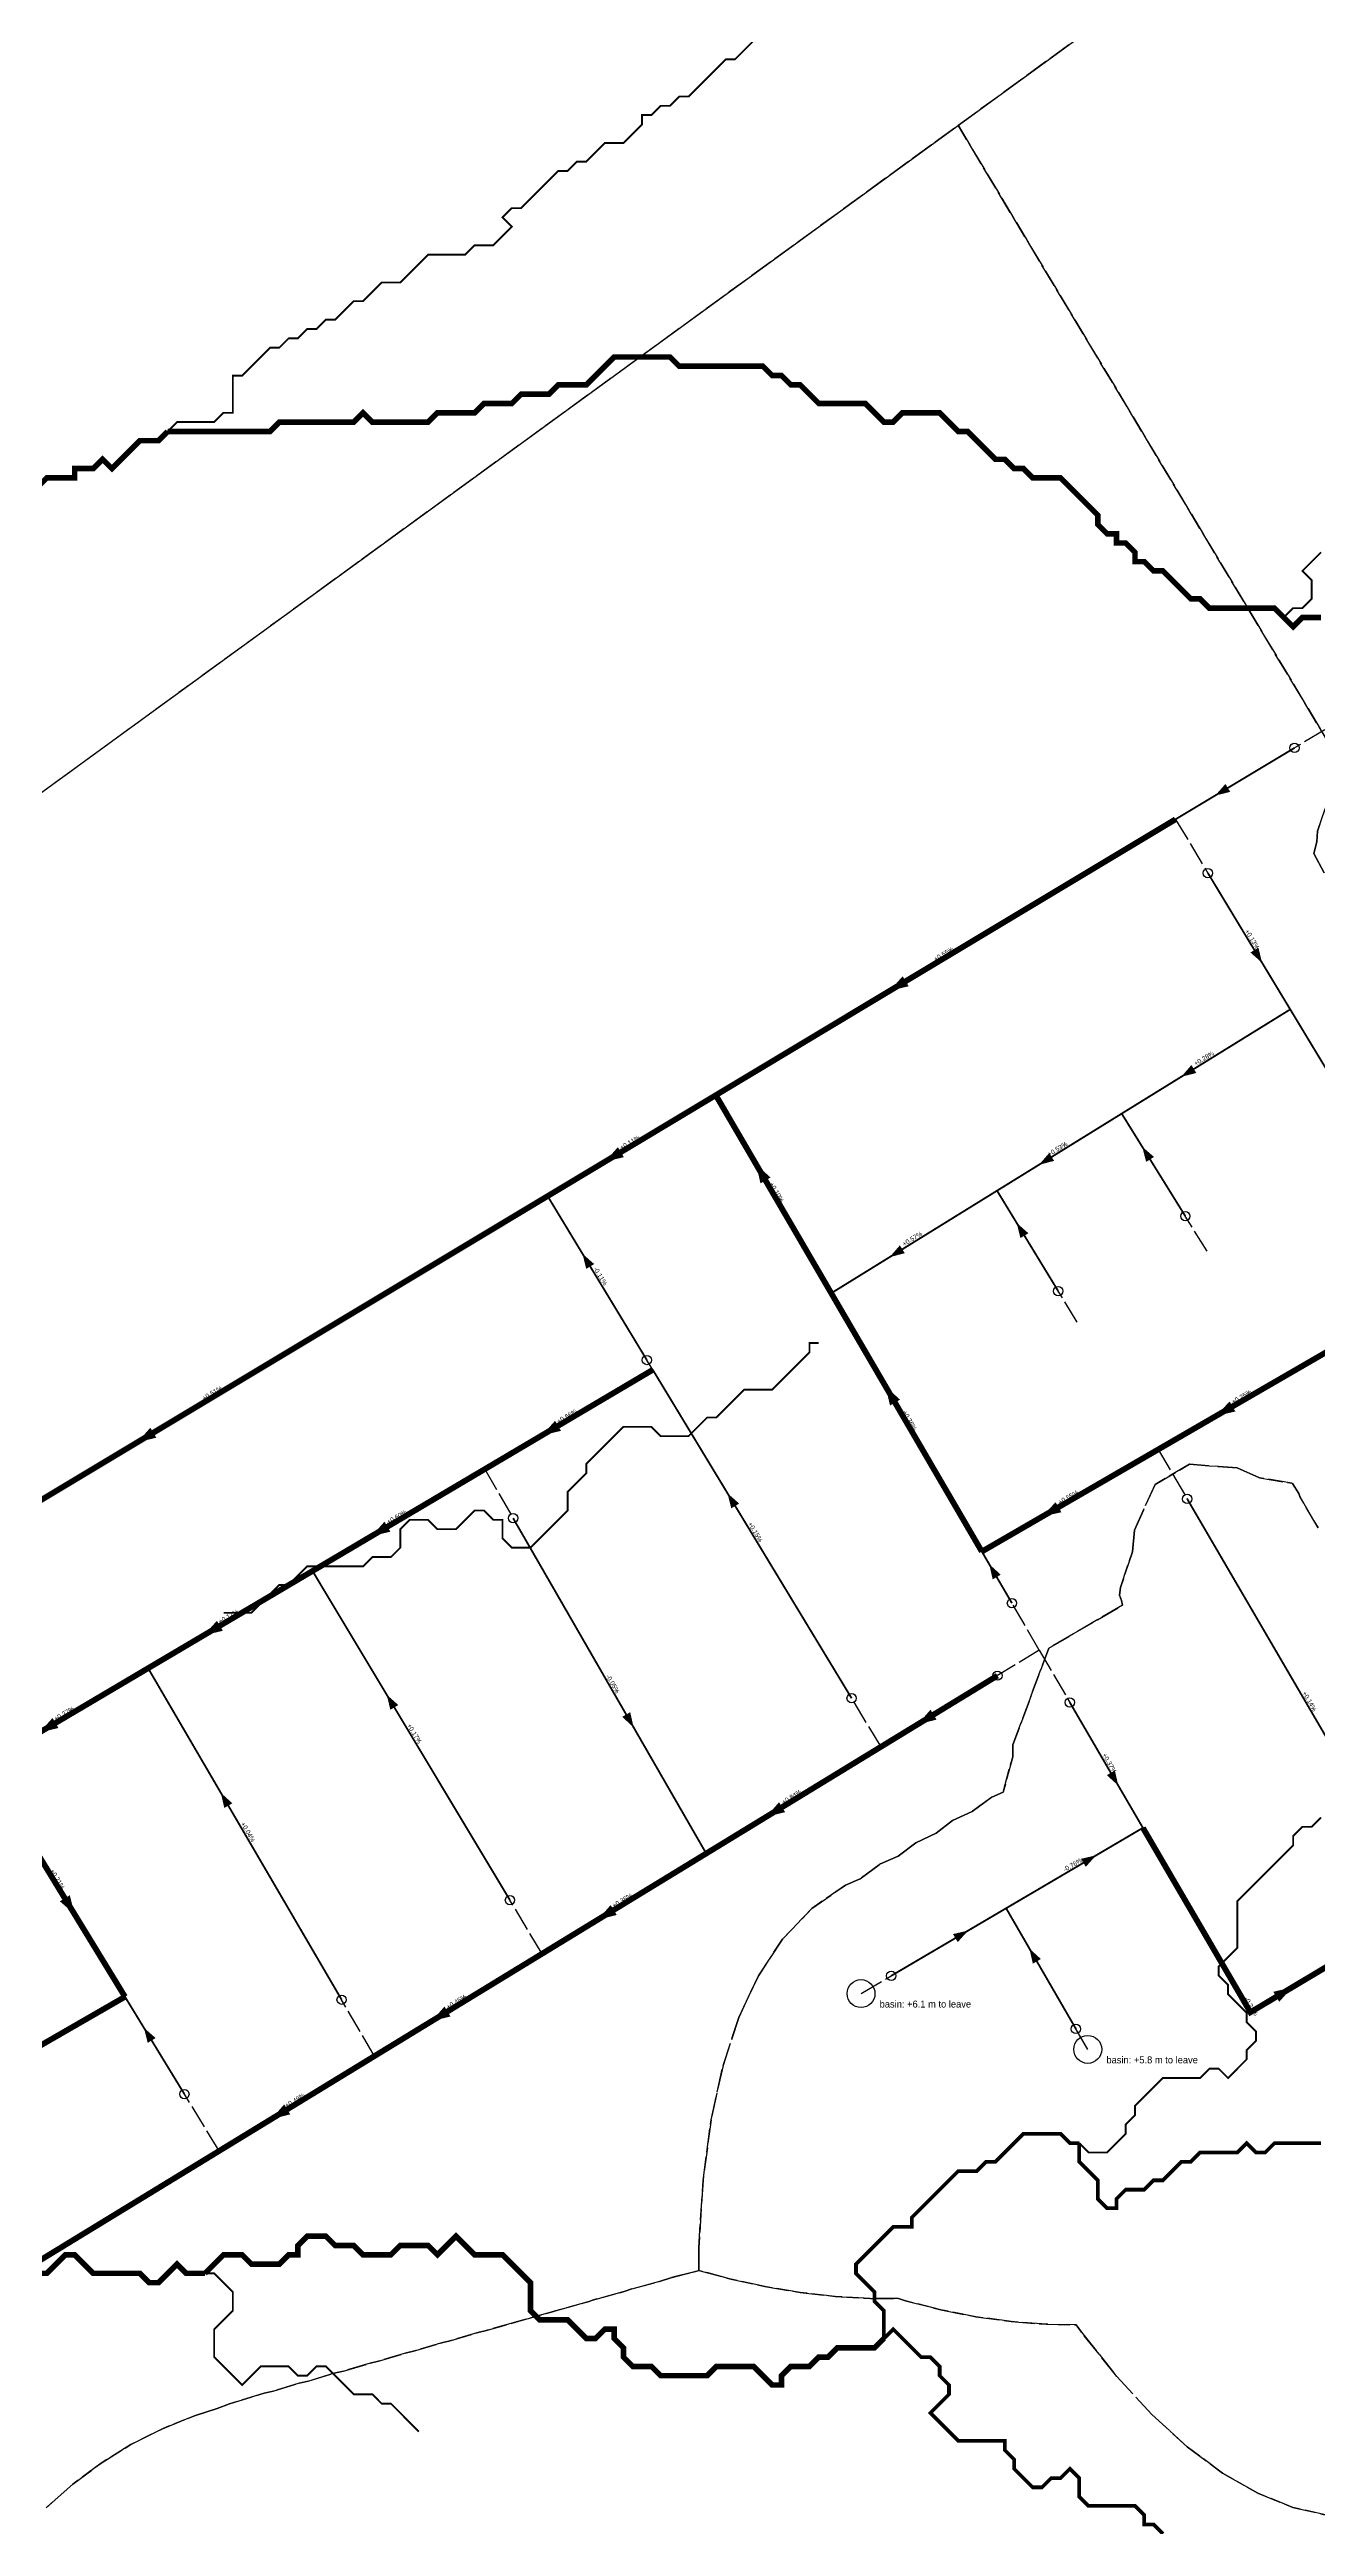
# Model space of a CAD drawing. Header units: metres. Extents: x 442821 to 452274, y 2561971 to 2571293.
# Drawn here: x 444264 to 444810, y 2566019 to 2567085 of the extents above; entities that cross this region are included whole.
import ezdxf
from ezdxf.enums import TextEntityAlignment as Align

# ---------------------------------------------------------------- set-up
doc = ezdxf.new("R2010")
doc.units = ezdxf.units.M
doc.header["$LTSCALE"] = 8
doc.linetypes.add('DASHDOT', pattern=[3.556, 2.54, -0.508, 0, -0.508])
doc.linetypes.add('DASHED', pattern=[1.524, 1.27, -0.254])
for name, color, linetype in [('A_ARROWS', 7, 'Continuous'), ('A_BASINS', 1, 'Continuous'), ('A_BRANCH', 7, 'Continuous'), ('A_CATCHMENTS', 7, 'Continuous'), ('A_ENVELOPE', 3, 'Continuous'), ('A_GRADIENT', 8, 'Continuous'), ('A_HEAD_GAP', 8, 'Continuous'), ('A_HEADS', 8, 'Continuous'), ('A_LATERAL', 7, 'Continuous'), ('A_STREAMS', 5, 'Continuous'), ('A_SUBMAIN', 7, 'Continuous')]:
    doc.layers.add(name, color=color, linetype=linetype)

msp = doc.modelspace()

# ---------------------------------------------------------------- linework, layer by layer
at = {"layer": 'A_ARROWS', "color": 3}
for points in [[(444765.6231567996, 2566763.658279241), (444770.0819351652, 2566768.666202512), (444772.14004479174, 2566765.236306775)], [(444785.8454848886, 2566691.7048431616), (444780.8247949226, 2566696.1492410135), (444784.24877412047, 2566698.2171787424)], [(444625.6557632772, 2566679.6708165784), (444631.22923623194, 2566685.930720669), (444633.80187326664, 2566681.643350999)], [(444751.0344220096, 2566642.680716429), (444755.42602791137, 2566647.747648203), (444757.52968908136, 2566644.3455003984)], [(444503.16188143886, 2566606.1683381204), (444508.73535439343, 2566612.4282422117), (444511.30799142824, 2566608.1408725413)], [(444568.20314374997, 2566605.0367509723), (444574.39192661474, 2566599.384409276), (444570.0723044986, 2566596.866301897)], [(444689.86857083126, 2566604.8598357965), (444694.260176733, 2566609.9267675704), (444696.363837903, 2566606.524619766)], [(444734.2769973879, 2566612.6063958867), (444739.35121931427, 2566608.2232153243), (444735.95257167623, 2566606.1139040072)], [(444625.6374862535, 2566565.1436193814), (444630.0290921573, 2566570.210551154), (444632.1327533259, 2566566.8084033486)], [(444680.2725031355, 2566579.8392805792), (444685.30982219276, 2566575.4137391755), (444681.89362084947, 2566573.332977684)], [(444493.51400059985, 2566566.5938528697), (444498.5396210623, 2566562.15503107), (444495.11793952825, 2566560.08329376)], [(444623.9068175844, 2566509.4813257246), (444630.0956004492, 2566503.828984028), (444625.775978333, 2566501.3108766493)], [(444766.1733757419, 2566496.8940253705), (444771.84429686435, 2566503.0657879733), (444774.3494070433, 2566498.738615341)], [(444302.05818786164, 2566485.496026307), (444307.63166081894, 2566491.7559303953), (444310.2042978519, 2566487.468560724)], [(444476.1023190677, 2566488.4934306038), (444481.71616655885, 2566494.717152669), (444484.2610176474, 2566490.413232022)], [(444555.88805962016, 2566463.5768511905), (444560.9136800836, 2566459.1380293923), (444557.49199855013, 2566457.0662920815)], [(444691.3196559075, 2566453.5593050946), (444696.9905770275, 2566459.7310677), (444699.4956872082, 2566455.4038950684)], [(444402.7349751702, 2566445.1122950716), (444408.3488226614, 2566451.336017137), (444410.89367374993, 2566447.03209649)], [(444668.4546447233, 2566433.062908893), (444673.40567101503, 2566428.5410355357), (444669.9499733221, 2566426.5265496327)], [(444330.6527913093, 2566402.491057593), (444336.2666388029, 2566408.714779656), (444338.8114898898, 2566404.410859008)], [(444409.30050971295, 2566376.927031011), (444414.30779232853, 2566372.4675331907), (444410.87760093354, 2566370.4099163674)], [(444515.50809087127, 2566362.848683936), (444510.5807205729, 2566367.396323098), (444514.046879935, 2566369.3927547336)], [(444637.67532581853, 2566364.157984174), (444643.1999701862, 2566370.461023489), (444645.80585656373, 2566366.193781266)], [(444259.93952338083, 2566360.679241911), (444265.5533708718, 2566366.902963977), (444268.0982219605, 2566362.5990433297)], [(444337.9479181909, 2566334.7347415625), (444342.90198404086, 2566330.2161984835), (444339.4476417452, 2566328.1993892947)], [(444572.54109994206, 2566324.382320414), (444578.0657443121, 2566330.685359727), (444580.67163068795, 2566326.418117503)], [(444275.0252613443, 2566282.5246315077), (444268.7224195938, 2566288.049501268), (444272.98975500005, 2566290.6552350475)], [(444500.10931723623, 2566280.1502412604), (444505.6339616064, 2566286.4532805732), (444508.2398479822, 2566282.1860383493)], [(444428.6236879966, 2566236.4959517657), (444434.1483323668, 2566242.7989910785), (444436.75421874254, 2566238.5317488546)], [(444304.859755486, 2566233.665536929), (444309.9020288865, 2566229.2456411207), (444306.4881605614, 2566227.161054097)], [(444359.68726241426, 2566194.398390182), (444365.21190678194, 2566200.701429497), (444367.81779315945, 2566196.434187274)]]:
    msp.add_solid(points, dxfattribs=at)
at = {"layer": 'A_ARROWS', "color": 2}
for points in [[(444723.9978013337, 2566337.7828387613), (444719.04677504196, 2566342.3047121186), (444722.5024727349, 2566344.3191980217)], [(444714.47998820146, 2566307.846226619), (444709.9768206591, 2566302.878180516), (444707.94931532315, 2566306.3262556475)], [(444659.4195015132, 2566275.4700670987), (444654.91633396887, 2566270.5020209975), (444652.88882863417, 2566273.95009613)], [(444685.74122608034, 2566267.764641025), (444690.67750764923, 2566263.226676253), (444687.2152712009, 2566261.2234491627)], [(444798.80141794484, 2566251.0804335116), (444793.21463613684, 2566244.8324043), (444790.6511287224, 2566249.1252389974)]]:
    msp.add_solid(points, dxfattribs=at)
at = {"layer": 'A_BASINS', "color": 1}
for centre in [(444613.31, 2566248.36), (444710.86, 2566224.35)]:
    msp.add_circle(centre, 6, dxfattribs=at)
at = {"layer": 'A_BRANCH', "color": 3, "linetype": 'DASHED', "const_width": 0.8}
for points in [[(444799.77893368655, 2566784.153460038), (444748.56913176965, 2566753.425008088)], [(444762.536898875, 2566730.297936438), (444797.93797934864, 2566671.682746307)], [(444856.1577603503, 2566575.2855887297), (444797.93797934864, 2566671.682746307)], [(444521.2003507339, 2566520.867074413), (444478.5093293599, 2566591.375569284)], [(444609.2817136517, 2566375.3918872285), (444523.7451857832, 2566516.664024609)], [(444463.67026901164, 2566452.848335474), (444546.739252718, 2566308.625848515)], [(444678.23681920796, 2566416.2823309097), (444665.2906715724, 2566438.490464727)], [(444462.31168580113, 2566288.5536867213), (444377.38908702723, 2566430.125608213)], [(444389.9091255829, 2566245.7368346793), (444306.6684619109, 2566388.309442325)], [(444322.2721361353, 2566205.149781008), (444296.725813426, 2566246.986260335)]]:
    msp.add_lwpolyline(points, dxfattribs=at)
at = {"layer": 'A_BRANCH', "color": 2, "linetype": 'DASHED', "const_width": 0.8}
for points in [[(444753.5950819895, 2566461.1550979223), (444856.1977274185, 2566285.355190215)], [(444703.11132166814, 2566373.6120096045), (444734.5646446052, 2566319.656221021)]]:
    msp.add_lwpolyline(points, dxfattribs=at)
at = {"layer": 'A_CATCHMENTS', "color": 2, "linetype": 'DASHED'}
for points in [[(444815.5486370954, 2566784.469336712), (444655.03767099266, 2567051.96523247), (444822.4616631429, 2567173.824467263)], [(444812.4836615436, 2566730.465179517), (444808.015013004, 2566738.7601716365), (444809.3373474274, 2566743.715821385), (444809.61976812495, 2566748.4082779284), (444815.6740390288, 2566765.9736079355)], [(444814.24226401816, 2566023.8942500404), (444799.1097290824, 2566027.378422766), (444783.9664554699, 2566033.456061578), (444768.8124431806, 2566042.1271664756), (444753.6476922146, 2566053.391737459), (444738.4722025691, 2566067.2497745315), (444723.28597425227, 2566083.7012776844), (444708.089007256, 2566102.7462469265), (444705.8792537888, 2566105.890416634), (444692.95688796195, 2566106.1300392556), (444677.8338994372, 2566107.30868646), (444662.70719140256, 2566109.3856205284), (444647.5767638702, 2566112.360841459), (444632.44261682796, 2566116.2343492545), (444629.3982918849, 2566117.193988676), (444617.320377508, 2566117.23205823), (444602.1986631088, 2566118.102995138), (444587.0735397654, 2566119.797216097), (444571.9450074733, 2566122.3147211056), (444556.8130662458, 2566125.6555101634), (444543.488879006, 2566129.3212918686), (444543.5294715843, 2566138.9445920913), (444545.36742041423, 2566168.0118131503), (444548.8381333606, 2566194.075153172), (444553.9605282698, 2566217.4337985176), (444560.7346051417, 2566238.087749186), (444569.1603639765, 2566256.0370051777), (444579.5638188639, 2566271.774741485), (444592.1656177381, 2566284.93963837), (444606.63974650885, 2566295.0385208423), (444612.88310588134, 2566297.724651435), (444621.7330793592, 2566304.123432093), (444629.2808690493, 2566307.5270594177), (444636.8397951165, 2566313.1864283024), (444645.66569236666, 2566317.3514735457), (444652.732183734, 2566322.8261889615), (444661.124140613, 2566326.737457789), (444669.51873214496, 2566332.8650624193), (444674.4990461595, 2566335.020406127), (444678.5477300547, 2566350.256333721), (444678.68768793286, 2566355.3780457093), (444694.0319680846, 2566396.9046439934), (444725.72796111496, 2566415.381703282), (444725.3215426873, 2566417.459623568), (444724.45700966346, 2566419.7554366), (444724.8813618621, 2566423.0688130674), (444730.08085137897, 2566438.366714271), (444730.88737253076, 2566447.699051901), (444739.7770708641, 2566467.3481867323), (444754.6655897973, 2566476.037619218), (444775.13283843844, 2566474.492988424), (444784.719153163, 2566470.2554358174), (444798.5535123278, 2566467.8467932353), (444798.9251755462, 2566467.7007735483), (444801.60409835033, 2566463.4352062233), (444802.03414122236, 2566462.2316353973), (444809.8935298134, 2566448.68923413)]]:
    msp.add_lwpolyline(points, dxfattribs=at)
at = {"layer": 'A_CATCHMENTS', "color": 3, "linetype": 'DASHED'}
for points in [[(444250.9432978939, 2566757.8459102777), (444655.03767099266, 2567051.96523247), (444815.5486370954, 2566784.469336712)], [(444815.6740390288, 2566765.9736079355), (444809.61976812495, 2566748.4082779284), (444809.3373474274, 2566743.715821385), (444808.015013004, 2566738.7601716365), (444812.4836615436, 2566730.465179517)], [(444809.8935298134, 2566448.68923413), (444802.03414122236, 2566462.2316353973), (444801.60409835033, 2566463.4352062233), (444798.9251755462, 2566467.7007735483), (444798.5535123278, 2566467.8467932353), (444784.719153163, 2566470.2554358174), (444775.13283843844, 2566474.492988424), (444754.6655897973, 2566476.037619218), (444739.7770708641, 2566467.3481867323), (444730.88737253076, 2566447.699051901), (444730.08085137897, 2566438.366714271), (444724.8813618621, 2566423.0688130674), (444724.45700966346, 2566419.7554366), (444725.3215426873, 2566417.459623568), (444725.72796111496, 2566415.381703282), (444694.0319680846, 2566396.9046439934), (444678.68768793286, 2566355.3780457093), (444678.5477300547, 2566350.256333721), (444674.4990461595, 2566335.020406127), (444669.51873214496, 2566332.8650624193), (444661.124140613, 2566326.737457789), (444652.732183734, 2566322.8261889615), (444645.66569236666, 2566317.3514735457), (444636.8397951165, 2566313.1864283024), (444629.2808690493, 2566307.5270594177), (444621.7330793592, 2566304.123432093), (444612.88310588134, 2566297.724651435), (444606.63974650885, 2566295.0385208423), (444592.1656177381, 2566284.93963837), (444579.5638188639, 2566271.774741485), (444569.1603639765, 2566256.0370051777), (444560.7346051417, 2566238.087749186), (444553.9605282698, 2566217.4337985176), (444548.8381333606, 2566194.075153172), (444545.36742041423, 2566168.0118131503), (444543.5294715843, 2566138.9445920913), (444543.488879006, 2566129.3212918686), (444541.6821460374, 2566128.7497148574), (444531.58141619095, 2566126.102906155), (444526.5817049153, 2566124.483005483), (444514.7210651262, 2566121.305299076), (444511.48121043463, 2566120.229182589), (444497.8675929207, 2566116.4964275905), (444496.3806570541, 2566115.9895834005), (444481.2801125232, 2566111.747849021), (444481.0133037284, 2566111.6888939547), (444466.17994280584, 2566107.4155934937), (444464.7481082732, 2566107.091997685), (444451.0796198885, 2566103.12033684), (444449.09337272996, 2566102.6707508294), (444435.97929606907, 2566098.825298055), (444433.4387613951, 2566098.249300567), (444420.878971244, 2566094.5305012628), (444417.78428795224, 2566093.8276245114), (444405.7786453089, 2566090.235974289), (444402.1299681446, 2566089.405696862), (444390.67831811943, 2566085.9417493897), (444386.7615030072, 2566085.048629672), (444375.57794855523, 2566081.657758286), (444371.66758267744, 2566080.7749432814), (444360.47758040635, 2566077.373425363), (444356.5734672599, 2566076.501576355), (444341.64804310404, 2566071.951970802), (444336.39206442103, 2566069.882183343), (444326.9953774539, 2566066.9557123855), (444312.7961564434, 2566061.2169204038), (444299.2724885086, 2566054.371883476), (444286.4243736565, 2566046.420601607), (444274.2518118844, 2566037.3630747935), (444262.75480319245, 2566027.1993030366)]]:
    msp.add_lwpolyline(points, dxfattribs=at)
at = {"layer": 'A_CATCHMENTS', "color": 1, "linetype": 'DASHED'}
msp.add_lwpolyline([(444262.75480319245, 2566027.1993030366), (444274.2518118844, 2566037.3630747935), (444286.4243736565, 2566046.420601607), (444299.2724885086, 2566054.371883476), (444312.7961564434, 2566061.2169204038), (444326.9953774539, 2566066.9557123855), (444336.39206442103, 2566069.882183343), (444341.64804310404, 2566071.951970802), (444356.5734672599, 2566076.501576355), (444360.47758040635, 2566077.373425363), (444371.66758267744, 2566080.7749432814), (444375.57794855523, 2566081.657758286), (444386.7615030072, 2566085.048629672), (444390.67831811943, 2566085.9417493897), (444402.1299681446, 2566089.405696862), (444405.7786453089, 2566090.235974289), (444417.78428795224, 2566093.8276245114), (444420.878971244, 2566094.5305012628), (444433.4387613951, 2566098.249300567), (444435.97929606907, 2566098.825298055), (444449.09337272996, 2566102.6707508294), (444451.0796198885, 2566103.12033684), (444464.7481082732, 2566107.091997685), (444466.17994280584, 2566107.4155934937), (444481.0133037284, 2566111.6888939547), (444481.2801125232, 2566111.747849021), (444496.3806570541, 2566115.9895834005), (444497.8675929207, 2566116.4964275905), (444511.48121043463, 2566120.229182589), (444514.7210651262, 2566121.305299076), (444526.5817049153, 2566124.483005483), (444531.58141619095, 2566126.102906155), (444541.6821460374, 2566128.7497148574), (444543.488879006, 2566129.3212918686), (444556.8130662458, 2566125.6555101634), (444571.9450074733, 2566122.3147211056), (444587.0735397654, 2566119.797216097), (444602.1986631088, 2566118.102995138), (444617.320377508, 2566117.23205823), (444629.3982918849, 2566117.193988676), (444632.44261682796, 2566116.2343492545), (444647.5767638702, 2566112.360841459), (444662.70719140256, 2566109.3856205284), (444677.8338994372, 2566107.30868646), (444692.95688796195, 2566106.1300392556), (444705.8792537888, 2566105.890416634), (444708.089007256, 2566102.7462469265), (444723.28597425227, 2566083.7012776844), (444738.4722025691, 2566067.2497745315), (444753.6476922146, 2566053.391737459), (444768.8124431806, 2566042.1271664756), (444783.9664554699, 2566033.456061578), (444799.1097290824, 2566027.378422766), (444814.24226401816, 2566023.8942500404)], dxfattribs=at)
at = {"layer": 'A_ENVELOPE', "color": 3}
msp.add_lwpolyline([(443922.935975596, 2562555.549201416), (443114.8019931225, 2564922.9063971327), (443209.87657929584, 2566349.025189733), (444250.9432978939, 2566757.8459102777), (445002.03252866346, 2567304.524780775), (445444.12935436954, 2567418.614284183), (445577.2337750123, 2567680.0693961587), (447477.5370661522, 2567541.02281388)], dxfattribs=at)
at = {"layer": 'A_HEAD_GAP', "color": 8, "linetype": 'DASHED'}
for points in [[(444823.2473724408, 2566798.235701437), (444799.77893368655, 2566784.153460038)], [(444748.56913176965, 2566753.425008088), (444762.536898875, 2566730.297936438)], [(444762.1533656373, 2566567.690336158), (444752.81232657656, 2566582.741172932)], [(444706.2627073276, 2566537.168474322), (444698.1419951016, 2566550.501087467)], [(444523.7451857832, 2566516.664024609), (444521.2003507339, 2566520.867074413)], [(444741.1810639889, 2566482.425341098), (444753.5950819895, 2566461.1550979223)], [(444451.5136090026, 2566473.954453081), (444463.67026901164, 2566452.848335474)], [(444689.9966796986, 2566396.109182665), (444678.23681920796, 2566416.2823309097)], [(444689.9966796986, 2566396.109182665), (444671.988455597, 2566385.1120600747)], [(444689.9966796986, 2566396.109182665), (444703.11132166814, 2566373.6120096045)], [(444621.9119763375, 2566354.531744202), (444609.2817136517, 2566375.3918872285)], [(444476.1347639547, 2566265.50964705), (444462.31168580113, 2566288.5536867213)], [(444613.3082400008, 2566248.356148424), (444626.32934230147, 2566256.0126968953)], [(444404.0617077308, 2566221.496632202), (444389.9091255829, 2566245.7368346793)], [(444710.8600369845, 2566224.351059485), (444705.7619092762, 2566233.162303927)], [(444337.2163692412, 2566180.676039464), (444322.2721361353, 2566205.149781008)]]:
    msp.add_lwpolyline(points, dxfattribs=at)
at = {"layer": 'A_HEADS', "color": 3}
for centre in [(444799.77893368655, 2566784.153460038), (444762.536898875, 2566730.297936438), (444752.81232657656, 2566582.741172932), (444698.1419951016, 2566550.501087467), (444521.2003507339, 2566520.867074413), (444463.67026901164, 2566452.848335474), (444678.23681920796, 2566416.2823309097), (444671.988455597, 2566385.1120600747), (444609.2817136517, 2566375.3918872285), (444462.31168580113, 2566288.5536867213), (444389.9091255829, 2566245.7368346793), (444322.2721361353, 2566205.149781008)]:
    msp.add_circle(centre, 2, dxfattribs=at)
at = {"layer": 'A_HEADS', "color": 2}
for centre in [(444753.5950819895, 2566461.1550979223), (444703.11132166814, 2566373.6120096045), (444626.32934230147, 2566256.0126968953), (444705.7619092762, 2566233.162303927)]:
    msp.add_circle(centre, 2, dxfattribs=at)
at = {"layer": 'A_LATERAL', "color": 3, "linetype": 'DASHED', "const_width": 0.8}
for points in [[(444797.93797934864, 2566671.682746307), (444725.4356301239, 2566626.852131793)], [(444752.81232657656, 2566582.741172932), (444725.4356301239, 2566626.852131793)], [(444698.1419951016, 2566550.501087467), (444671.82744430983, 2566593.704407082)]]:
    msp.add_lwpolyline(points, dxfattribs=at)
at = {"layer": 'A_LATERAL', "color": 3, "const_width": 0.8}
for points in [[(444725.4356301239, 2566626.852131793), (444671.82744430983, 2566593.704407082)], [(444671.82744430983, 2566593.704407082), (444600.51442722447, 2566549.609196196)]]:
    msp.add_lwpolyline(points, dxfattribs=at)
at = {"layer": 'A_LATERAL', "color": 2, "linetype": 'DASHDOT', "const_width": 0.8}
for points in [[(444675.7328157672, 2566285.062471677), (444734.5646446052, 2566319.656221021)], [(444626.32934230147, 2566256.0126968953), (444675.7328157672, 2566285.062471677)], [(444705.7619092762, 2566233.162303927), (444675.7328157672, 2566285.062471677)]]:
    msp.add_lwpolyline(points, dxfattribs=at)
at = {"layer": 'A_STREAMS', "color": 5}
for points, const_width in [([(444567.140181, 2567088.354143), (444563.139629, 2567084.352747), (444559.139077, 2567080.351352), (444555.138526, 2567080.351352), (444551.137974, 2567076.349957), (444547.137422, 2567072.348562), (444543.13687, 2567068.347166), (444539.136319, 2567064.345771), (444535.135767, 2567064.345771), (444531.135215, 2567060.344376), (444527.134664, 2567060.344376), (444523.134112, 2567056.342981), (444519.13356, 2567056.342981), (444519.13356, 2567052.341585), (444515.133009, 2567048.34019), (444511.132457, 2567044.338795), (444507.131905, 2567044.338795), (444503.131354, 2567044.338795), (444499.130802, 2567040.3374), (444495.13025, 2567036.336004), (444491.129698, 2567036.336004), (444487.129147, 2567032.334609), (444483.128595, 2567032.334609), (444479.128043, 2567028.333214), (444475.127492, 2567024.331819), (444471.12694, 2567020.330423), (444467.126388, 2567016.329028), (444463.125837, 2567016.329028), (444459.125285, 2567012.327633), (444463.125837, 2567008.326238), (444459.125285, 2567004.324842), (444455.124733, 2567000.323447), (444451.124182, 2567000.323447), (444447.12363, 2567000.323447), (444443.123078, 2566996.322052), (444439.122526, 2566996.322052), (444435.121975, 2566996.322052), (444431.121423, 2566996.322052), (444427.120871, 2566996.322052), (444423.12032, 2566992.320657), (444419.119768, 2566988.319261), (444415.119216, 2566984.317866), (444411.118665, 2566984.317866), (444407.118113, 2566984.317866), (444403.117561, 2566980.316471), (444399.11701, 2566976.315076), (444395.116458, 2566976.315076), (444391.115906, 2566972.31368), (444387.115354, 2566968.312285), (444383.114803, 2566968.312285), (444379.114251, 2566964.31089), (444375.113699, 2566964.31089), (444371.113148, 2566960.309495), (444367.112596, 2566960.309495), (444363.112044, 2566956.308099), (444359.111493, 2566956.308099), (444355.110941, 2566952.306704), (444351.110389, 2566948.305309), (444347.109838, 2566944.303913), (444343.109286, 2566944.303913), (444343.109286, 2566940.302518), (444343.109286, 2566936.301123), (444343.109286, 2566932.299728), (444343.109286, 2566928.298332), (444339.108734, 2566928.298332), (444335.108182, 2566924.296937), (444331.107631, 2566924.296937), (444327.107079, 2566924.296937), (444323.106527, 2566924.296937), (444319.105976, 2566924.296937), (444315.105424, 2566920.295542)], 0.8), ([(444795.171627, 2566840.267637), (444791.171075, 2566844.269032), (444787.170524, 2566844.269032), (444783.169972, 2566844.269032), (444779.16942, 2566844.269032), (444775.168869, 2566844.269032), (444771.168317, 2566844.269032), (444767.167765, 2566844.269032), (444763.167214, 2566844.269032), (444759.166662, 2566848.270427), (444755.16611, 2566848.270427), (444751.165558, 2566852.271823), (444747.165007, 2566856.273218), (444743.164455, 2566860.274613), (444739.163903, 2566860.274613), (444735.163352, 2566864.276008), (444731.1628, 2566864.276008), (444731.1628, 2566868.277404), (444727.162248, 2566872.278799), (444723.161697, 2566872.278799), (444723.161697, 2566876.280194), (444719.161145, 2566876.280194), (444715.160593, 2566880.281589), (444715.160593, 2566884.282985), (444711.160042, 2566888.28438), (444707.15949, 2566892.285775), (444703.158938, 2566896.28717), (444699.158386, 2566900.288566), (444695.157835, 2566900.288566), (444691.157283, 2566900.288566), (444687.156731, 2566900.288566), (444683.15618, 2566904.289961), (444679.155628, 2566904.289961), (444675.155076, 2566908.291356), (444671.154525, 2566908.291356), (444667.153973, 2566912.292751), (444663.153421, 2566916.294147), (444659.15287, 2566920.295542), (444655.152318, 2566920.295542), (444651.151766, 2566924.296937), (444647.151214, 2566928.298332), (444643.150663, 2566928.298332), (444639.150111, 2566928.298332), (444635.149559, 2566928.298332), (444631.149008, 2566928.298332), (444627.148456, 2566924.296937), (444623.147904, 2566924.296937), (444619.147353, 2566928.298332), (444615.146801, 2566932.299728), (444611.146249, 2566932.299728), (444607.145698, 2566932.299728), (444603.145146, 2566932.299728), (444599.144594, 2566932.299728), (444595.144042, 2566932.299728), (444591.143491, 2566936.301123), (444587.142939, 2566940.302518), (444583.142387, 2566940.302518), (444579.141836, 2566944.303913), (444575.141284, 2566944.303913), (444571.140732, 2566948.305309), (444567.140181, 2566948.305309), (444563.139629, 2566948.305309), (444559.139077, 2566948.305309), (444555.138526, 2566948.305309), (444551.137974, 2566948.305309), (444547.137422, 2566948.305309), (444543.13687, 2566948.305309), (444539.136319, 2566948.305309), (444535.135767, 2566948.305309), (444531.135215, 2566952.306704), (444527.134664, 2566952.306704), (444523.134112, 2566952.306704), (444519.13356, 2566952.306704), (444515.133009, 2566952.306704), (444511.132457, 2566952.306704), (444507.131905, 2566952.306704), (444503.131354, 2566948.305309), (444499.130802, 2566944.303913), (444495.13025, 2566940.302518), (444491.129698, 2566940.302518), (444487.129147, 2566940.302518), (444483.128595, 2566940.302518), (444479.128043, 2566936.301123), (444475.127492, 2566936.301123), (444471.12694, 2566936.301123), (444467.126388, 2566936.301123), (444463.125837, 2566932.299728), (444459.125285, 2566932.299728), (444455.124733, 2566932.299728), (444451.124182, 2566932.299728), (444447.12363, 2566928.298332), (444443.123078, 2566928.298332), (444439.122526, 2566928.298332), (444435.121975, 2566928.298332), (444431.121423, 2566928.298332), (444427.120871, 2566924.296937), (444423.12032, 2566924.296937), (444419.119768, 2566924.296937), (444415.119216, 2566924.296937), (444411.118665, 2566924.296937), (444407.118113, 2566924.296937), (444403.117561, 2566924.296937), (444399.11701, 2566928.298332), (444395.116458, 2566924.296937), (444391.115906, 2566924.296937), (444387.115354, 2566924.296937), (444383.114803, 2566924.296937), (444379.114251, 2566924.296937), (444375.113699, 2566924.296937), (444371.113148, 2566924.296937), (444367.112596, 2566924.296937), (444363.112044, 2566924.296937), (444359.111493, 2566920.295542), (444355.110941, 2566920.295542), (444351.110389, 2566920.295542), (444347.109838, 2566920.295542), (444343.109286, 2566920.295542), (444339.108734, 2566920.295542), (444335.108182, 2566920.295542), (444331.107631, 2566920.295542), (444327.107079, 2566920.295542), (444323.106527, 2566920.295542), (444319.105976, 2566920.295542), (444315.105424, 2566920.295542)], 2.4000000000000004), ([(444315.105424, 2566920.295542), (444311.104872, 2566916.294147), (444307.104321, 2566916.294147), (444303.103769, 2566916.294147), (444299.103217, 2566912.292751), (444295.102666, 2566908.291356), (444291.102114, 2566904.289961), (444287.101562, 2566908.291356), (444283.10101, 2566904.289961), (444279.100459, 2566904.289961), (444275.099907, 2566904.289961), (444275.099907, 2566900.288566), (444271.099355, 2566900.288566), (444267.098804, 2566900.288566), (444263.098252, 2566900.288566), (444259.0977, 2566896.28717)], 2.4000000000000004), ([(444811.173834, 2566868.277404), (444807.173282, 2566864.276008), (444803.17273, 2566860.274613), (444807.173282, 2566856.273218), (444807.173282, 2566852.271823), (444807.173282, 2566848.270427), (444803.17273, 2566844.269032), (444799.172179, 2566844.269032), (444795.171627, 2566840.267637)], 0.8), ([(444811.173834, 2566840.267637), (444807.173282, 2566840.267637), (444803.17273, 2566840.267637), (444799.172179, 2566836.266242), (444795.171627, 2566840.267637)], 2.4000000000000004), ([(444595.144042, 2566528.158807), (444591.143491, 2566528.158807), (444591.143491, 2566524.157412), (444587.142939, 2566520.156017), (444583.142387, 2566516.154621), (444579.141836, 2566512.153226), (444575.141284, 2566508.151831), (444571.140732, 2566508.151831), (444567.140181, 2566508.151831), (444563.139629, 2566508.151831), (444559.139077, 2566504.150436), (444555.138526, 2566500.14904), (444551.137974, 2566496.147645), (444547.137422, 2566496.147645), (444543.13687, 2566492.14625), (444539.136319, 2566488.144854), (444535.135767, 2566488.144854), (444531.135215, 2566488.144854), (444527.134664, 2566488.144854), (444523.134112, 2566492.14625), (444519.13356, 2566492.14625), (444515.133009, 2566492.14625), (444511.132457, 2566492.14625), (444507.131905, 2566488.144854), (444503.131354, 2566484.143459), (444499.130802, 2566480.142064), (444495.13025, 2566476.140669), (444495.13025, 2566472.139273), (444491.129698, 2566468.137878), (444487.129147, 2566464.136483), (444487.129147, 2566460.135088), (444487.129147, 2566456.133692), (444483.128595, 2566452.132297), (444479.128043, 2566448.130902), (444475.127492, 2566444.129507), (444471.12694, 2566440.128111), (444467.126388, 2566440.128111), (444463.125837, 2566440.128111), (444459.125285, 2566444.129507), (444459.125285, 2566448.130902), (444459.125285, 2566452.132297), (444455.124733, 2566452.132297), (444451.124182, 2566456.133692), (444447.12363, 2566456.133692), (444443.123078, 2566452.132297), (444439.122526, 2566448.130902), (444435.121975, 2566448.130902), (444431.121423, 2566448.130902), (444427.120871, 2566452.132297), (444423.12032, 2566452.132297), (444419.119768, 2566452.132297), (444415.119216, 2566448.130902), (444415.119216, 2566444.129507), (444415.119216, 2566440.128111), (444411.118665, 2566436.126716), (444407.118113, 2566436.126716), (444403.117561, 2566436.126716), (444399.11701, 2566432.125321), (444395.116458, 2566432.125321), (444391.115906, 2566432.125321), (444387.115354, 2566432.125321), (444383.114803, 2566432.125321), (444379.114251, 2566432.125321), (444375.113699, 2566432.125321), (444371.113148, 2566428.123926), (444367.112596, 2566424.12253), (444363.112044, 2566424.12253), (444359.111493, 2566420.121135), (444355.110941, 2566416.11974), (444351.110389, 2566412.118345), (444347.109838, 2566412.118345), (444343.109286, 2566412.118345), (444339.108734, 2566412.118345)], 0.8), ([(444811.173834, 2566324.087649), (444807.173282, 2566320.086254), (444803.17273, 2566320.086254), (444799.172179, 2566316.084859), (444799.172179, 2566312.083463), (444795.171627, 2566308.082068), (444791.171075, 2566304.080673), (444787.170524, 2566300.079278), (444783.169972, 2566296.077882), (444779.16942, 2566292.076487), (444775.168869, 2566288.075092), (444775.168869, 2566284.073697), (444775.168869, 2566280.072301), (444775.168869, 2566276.070906), (444775.168869, 2566272.069511), (444775.168869, 2566268.068116), (444771.168317, 2566264.06672), (444767.167765, 2566260.065325), (444767.167765, 2566256.06393), (444771.168317, 2566252.062534), (444771.168317, 2566248.061139), (444775.168869, 2566244.059744), (444779.16942, 2566240.058349), (444779.16942, 2566236.056953), (444783.169972, 2566232.055558), (444783.169972, 2566228.054163), (444779.16942, 2566224.052768), (444779.16942, 2566220.051372), (444775.168869, 2566216.049977), (444771.168317, 2566212.048582), (444767.167765, 2566216.049977), (444763.167214, 2566216.049977), (444759.166662, 2566212.048582), (444755.16611, 2566212.048582), (444751.165558, 2566212.048582), (444747.165007, 2566212.048582), (444743.164455, 2566212.048582), (444739.163903, 2566208.047187), (444735.163352, 2566204.045791), (444731.1628, 2566200.044396), (444731.1628, 2566196.043001), (444727.162248, 2566192.041606), (444727.162248, 2566188.04021), (444723.161697, 2566184.038815), (444719.161145, 2566180.03742), (444715.160593, 2566180.03742), (444711.160042, 2566180.03742), (444707.15949, 2566184.038815)], 0.8), ([(444707.15949, 2566184.038815), (444703.158938, 2566184.038815), (444699.158386, 2566188.04021), (444695.157835, 2566188.04021), (444691.157283, 2566188.04021), (444687.156731, 2566188.04021), (444683.15618, 2566188.04021), (444679.155628, 2566184.038815), (444675.155076, 2566180.03742), (444671.154525, 2566176.036025), (444667.153973, 2566176.036025), (444663.153421, 2566172.034629), (444659.15287, 2566172.034629), (444655.152318, 2566172.034629), (444651.151766, 2566168.033234), (444647.151214, 2566164.031839), (444643.150663, 2566160.030444), (444639.150111, 2566156.029048), (444635.149559, 2566152.027653), (444635.149559, 2566148.026258), (444631.149008, 2566148.026258), (444627.148456, 2566148.026258), (444623.147904, 2566144.024863), (444619.147353, 2566140.023467), (444615.146801, 2566136.022072), (444611.146249, 2566132.020677), (444611.146249, 2566128.019282), (444615.146801, 2566124.017886), (444619.147353, 2566120.016491), (444619.147353, 2566116.015096), (444623.147904, 2566112.013701), (444623.147904, 2566108.012305), (444623.147904, 2566104.01091), (444623.147904, 2566100.009515)], 1.6), ([(444811.173834, 2566184.038815), (444807.173282, 2566184.038815), (444803.17273, 2566184.038815), (444799.172179, 2566184.038815), (444795.171627, 2566184.038815), (444791.171075, 2566184.038815), (444787.170524, 2566180.03742), (444783.169972, 2566180.03742), (444779.16942, 2566184.038815), (444775.168869, 2566180.03742), (444771.168317, 2566180.03742), (444767.167765, 2566180.03742), (444763.167214, 2566180.03742), (444759.166662, 2566180.03742), (444755.16611, 2566176.036025), (444751.165558, 2566176.036025), (444747.165007, 2566172.034629), (444743.164455, 2566168.033234), (444739.163903, 2566168.033234), (444735.163352, 2566164.031839), (444731.1628, 2566164.031839), (444727.162248, 2566164.031839), (444723.161697, 2566160.030444), (444723.161697, 2566156.029048), (444719.161145, 2566156.029048), (444715.160593, 2566160.030444), (444715.160593, 2566164.031839), (444715.160593, 2566168.033234), (444711.160042, 2566172.034629), (444707.15949, 2566176.036025), (444707.15949, 2566180.03742), (444707.15949, 2566184.038815)], 1.6), ([(444623.147904, 2566100.009515), (444619.147353, 2566096.00812), (444615.146801, 2566096.00812), (444611.146249, 2566096.00812), (444607.145698, 2566096.00812), (444603.145146, 2566096.00812), (444599.144594, 2566092.006724), (444595.144042, 2566092.006724), (444591.143491, 2566088.005329), (444587.142939, 2566088.005329), (444583.142387, 2566088.005329), (444579.141836, 2566084.003934), (444579.141836, 2566080.002539), (444575.141284, 2566080.002539), (444571.140732, 2566084.003934), (444567.140181, 2566088.005329), (444563.139629, 2566088.005329), (444559.139077, 2566088.005329), (444555.138526, 2566088.005329), (444551.137974, 2566088.005329), (444547.137422, 2566084.003934), (444543.13687, 2566084.003934), (444539.136319, 2566084.003934), (444535.135767, 2566084.003934), (444531.135215, 2566084.003934), (444527.134664, 2566084.003934), (444523.134112, 2566088.005329), (444519.13356, 2566088.005329), (444515.133009, 2566088.005329), (444511.132457, 2566092.006724), (444511.132457, 2566096.00812), (444507.131905, 2566100.009515), (444507.131905, 2566104.01091), (444503.131354, 2566104.01091), (444499.130802, 2566100.009515), (444495.13025, 2566100.009515), (444491.129698, 2566104.01091), (444487.129147, 2566108.012305), (444483.128595, 2566108.012305), (444479.128043, 2566108.012305), (444475.127492, 2566108.012305), (444471.12694, 2566112.013701), (444471.12694, 2566116.015096), (444471.12694, 2566120.016491), (444471.12694, 2566124.017886), (444467.126388, 2566128.019282), (444463.125837, 2566132.020677), (444459.125285, 2566136.022072), (444455.124733, 2566136.022072), (444451.124182, 2566136.022072), (444447.12363, 2566136.022072), (444443.123078, 2566140.023467), (444439.122526, 2566144.024863), (444435.121975, 2566140.023467), (444431.121423, 2566136.022072), (444427.120871, 2566140.023467), (444423.12032, 2566140.023467), (444419.119768, 2566140.023467), (444415.119216, 2566140.023467), (444411.118665, 2566136.022072), (444407.118113, 2566136.022072), (444403.117561, 2566136.022072), (444399.11701, 2566136.022072), (444395.116458, 2566140.023467), (444391.115906, 2566140.023467), (444387.115354, 2566140.023467), (444383.114803, 2566144.024863), (444379.114251, 2566144.024863), (444375.113699, 2566144.024863), (444371.113148, 2566140.023467), (444371.113148, 2566136.022072), (444367.112596, 2566136.022072), (444363.112044, 2566132.020677), (444359.111493, 2566132.020677), (444355.110941, 2566132.020677), (444351.110389, 2566132.020677), (444347.109838, 2566136.022072), (444343.109286, 2566136.022072), (444339.108734, 2566136.022072), (444335.108182, 2566132.020677), (444331.107631, 2566128.019282)], 2.4000000000000004), ([(444331.107631, 2566128.019282), (444327.107079, 2566128.019282), (444323.106527, 2566128.019282), (444319.105976, 2566132.020677), (444315.105424, 2566128.019282), (444311.104872, 2566124.017886), (444307.104321, 2566124.017886), (444303.103769, 2566128.019282), (444299.103217, 2566128.019282), (444295.102666, 2566128.019282), (444291.102114, 2566128.019282), (444287.101562, 2566128.019282), (444283.10101, 2566128.019282), (444279.100459, 2566132.020677), (444275.099907, 2566136.022072), (444271.099355, 2566136.022072), (444267.098804, 2566132.020677), (444263.098252, 2566128.019282), (444259.0977, 2566128.019282)], 2.4000000000000004), ([(444423.12032, 2566059.995562), (444419.119768, 2566063.996958), (444415.119216, 2566067.998353), (444411.118665, 2566071.999748), (444407.118113, 2566071.999748), (444403.117561, 2566076.001143), (444399.11701, 2566076.001143), (444395.116458, 2566076.001143), (444391.115906, 2566080.002539), (444387.115354, 2566084.003934), (444383.114803, 2566088.005329), (444379.114251, 2566088.005329), (444375.113699, 2566084.003934), (444371.113148, 2566084.003934), (444367.112596, 2566088.005329), (444363.112044, 2566088.005329), (444359.111493, 2566088.005329), (444355.110941, 2566088.005329), (444351.110389, 2566084.003934), (444347.109838, 2566080.002539), (444343.109286, 2566084.003934), (444339.108734, 2566088.005329), (444335.108182, 2566092.006724), (444335.108182, 2566096.00812), (444335.108182, 2566100.009515), (444335.108182, 2566104.01091), (444339.108734, 2566108.012305), (444343.109286, 2566112.013701), (444343.109286, 2566116.015096), (444343.109286, 2566120.016491), (444339.108734, 2566124.017886), (444335.108182, 2566128.019282), (444331.107631, 2566128.019282)], 0.8), ([(444743.164455, 2566015.980214), (444739.163903, 2566019.98161), (444735.163352, 2566019.98161), (444735.163352, 2566023.983005), (444731.1628, 2566027.9844), (444727.162248, 2566027.9844), (444723.161697, 2566027.9844), (444719.161145, 2566027.9844), (444715.160593, 2566027.9844), (444711.160042, 2566027.9844), (444707.15949, 2566031.985796), (444707.15949, 2566035.987191), (444707.15949, 2566039.988586), (444703.158938, 2566043.989981), (444699.158386, 2566039.988586), (444695.157835, 2566039.988586), (444691.157283, 2566035.987191), (444687.156731, 2566035.987191), (444683.15618, 2566039.988586), (444679.155628, 2566043.989981), (444679.155628, 2566047.991377), (444675.155076, 2566051.992772), (444675.155076, 2566055.994167), (444671.154525, 2566055.994167), (444667.153973, 2566055.994167), (444663.153421, 2566055.994167), (444659.15287, 2566055.994167), (444655.152318, 2566055.994167), (444651.151766, 2566059.995562), (444647.151214, 2566063.996958), (444643.150663, 2566067.998353), (444647.151214, 2566071.999748), (444651.151766, 2566076.001143), (444651.151766, 2566080.002539), (444647.151214, 2566084.003934), (444647.151214, 2566088.005329), (444643.150663, 2566092.006724), (444639.150111, 2566092.006724), (444635.149559, 2566096.00812), (444631.149008, 2566100.009515), (444627.148456, 2566104.01091), (444623.147904, 2566100.009515)], 1.6)]:
    msp.add_lwpolyline(points, dxfattribs=dict(at, const_width=const_width))
at = {"layer": 'A_SUBMAIN', "color": 3, "const_width": 2.5}
for points in [[(444748.56913176965, 2566753.425008088), (444550.85913373233, 2566634.789083963)], [(444478.5093293599, 2566591.375569284), (444191.5697096479, 2566419.197392711)], [(444523.7451857832, 2566516.664024609), (444451.5136090026, 2566473.954453081)], [(444451.5136090026, 2566473.954453081), (444377.38908702723, 2566430.125608213)], [(444741.1810639889, 2566482.425341098), (444665.2906715724, 2566438.490464727)], [(444671.988455597, 2566385.1120600747), (444621.9119763375, 2566354.531744202)], [(444621.9119763375, 2566354.531744202), (444546.739252718, 2566308.625848515)]]:
    msp.add_lwpolyline(points, dxfattribs=at)
at = {"layer": 'A_SUBMAIN', "color": 3, "linetype": 'DASHED', "const_width": 2.5}
for points in [[(444550.85913373233, 2566634.789083963), (444478.5093293599, 2566591.375569284)], [(444600.51442722447, 2566549.609196196), (444550.85913373233, 2566634.789083963)], [(444665.2906715724, 2566438.490464727), (444600.51442722447, 2566549.609196196)], [(444814.4797749526, 2566524.859827227), (444741.1810639889, 2566482.425341098)], [(444377.38908702723, 2566430.125608213), (444306.6684619109, 2566388.309442325)], [(444306.6684619109, 2566388.309442325), (444235.9600987726, 2566346.500526783)], [(444235.9600987726, 2566346.500526783), (444296.725813426, 2566246.986260335)], [(444546.739252718, 2566308.625848515), (444476.1347639547, 2566265.50964705)], [(444476.1347639547, 2566265.50964705), (444404.0617077308, 2566221.496632202)], [(444296.725813426, 2566246.986260335), (444219.97270554653, 2566202.750065869)], [(444404.0617077308, 2566221.496632202), (444337.2163692412, 2566180.676039464)], [(444337.2163692412, 2566180.676039464), (444163.4316666545, 2566074.55054547), (443412.5842657327, 2566074.55054547), (443412.5842657327, 2566162.613607597)]]:
    msp.add_lwpolyline(points, dxfattribs=at)
at = {"layer": 'A_SUBMAIN', "color": 2, "linetype": 'DASHDOT', "const_width": 2.5}
msp.add_lwpolyline([(444734.5646446052, 2566319.656221021), (444780.8053028999, 2566240.333880806), (444856.1977274185, 2566285.355190215)], dxfattribs=at)

# ---------------------------------------------------------------- texts
at = {"layer": 'A_BASINS', "color": 1}
for s, p in [('basin: +6.1 m to leave', (444621.31, 2566242.36)), ('basin: +5.8 m to leave', (444718.86, 2566218.35))]:
    msp.add_text(s, height=3, dxfattribs=at).set_placement(p)
at = {"layer": 'A_GRADIENT', "color": 3}
for s, rotation, p in [('+0.55%', 30.96587143945834, (444649.714132751, 2566694.1070460253)), ('+0.13%', -58.86981032668601, (444780.2374391118, 2566700.990341373)), ('+0.28%', 31.729880730489214, (444761.68680473627, 2566649.2674390497)), ('+0.11%', 30.96587143945834, (444514.6842315461, 2566613.0823266236)), ('+0.53%', 31.729880730489214, (444698.63153721683, 2566610.278269437)), ('+0.10%', 300.2398855442526, (444575.6867804784, 2566592.1991400793)), ('+0.57%', 31.729880753181902, (444636.1709357671, 2566571.656801639)), ('-0.11%', 301.19379198796923, (444499.8548400469, 2566556.1213218486)), ('+0.51%', 30.96587143945834, (444335.03951950395, 2566505.2864809977)), ('+0.25%', 30.067640434727736, (444777.83041947073, 2566503.6425841628)), ('+0.66%', 30.595260780387093, (444487.62939739286, 2566495.309238845)), ('+0.36%', 300.2398855442526, (444632.9025493984, 2566494.0498304614)), ('+0.55%', 30.067640434727736, (444703.23586778063, 2566460.4579029125)), ('+0.60%', 30.595260780387093, (444414.4513480149, 2566452.040030647)), ('+0.15%', 301.19379198796923, (444566.51344971743, 2566446.0279559186)), ('+0.17%', 30.595260780387093, (444342.02877446904, 2566409.217525269)), ('-0.05%', -60.059002742137935, (444505.20476086484, 2566380.7370919944)), ('+0.27%', 30.595260780387093, (444271.3142803417, 2566367.4049845543)), ('+0.17%', 300.9576396111985, (444419.8503864142, 2566359.3396474672)), ('+0.84%', 31.411253988703237, (444584.32561452774, 2566331.578796359)), ('+0.04%', 300.27841338171106, (444348.2887937469, 2566317.023138502)), ('+0.21%', -58.590794904348044, (444266.3429560993, 2566296.743393559)), ('+0.36%', 31.411253965932843, (444511.4370083363, 2566287.0677477825)), ('+0.45%', 31.41125398696508, (444440.0982358428, 2566243.5031396262)), ('+0.49%', 31.411253988703237, (444370.639038486, 2566201.086335833))]:
    msp.add_text(s, height=2, rotation=rotation, dxfattribs=at).set_placement(p, align=Align.BOTTOM_CENTER)
at = {"layer": 'A_GRADIENT', "color": 2}
for s, rotation, p in [('+0.14%', -59.73074965898569, (444804.89640470396, 2566373.255144069)), ('+0.37%', -59.76011445286614, (444718.83798313665, 2566346.6341153127)), ('-0.76%', 30.45598699308246, (444705.14873018616, 2566302.359346349)), ('-0.21%', -59.760114455747384, (444779.79696197144, 2566242.0636131484))]:
    msp.add_text(s, height=2, rotation=rotation, dxfattribs=at).set_placement(p, align=Align.BOTTOM_CENTER)

doc.saveas('drawing.dxf')
